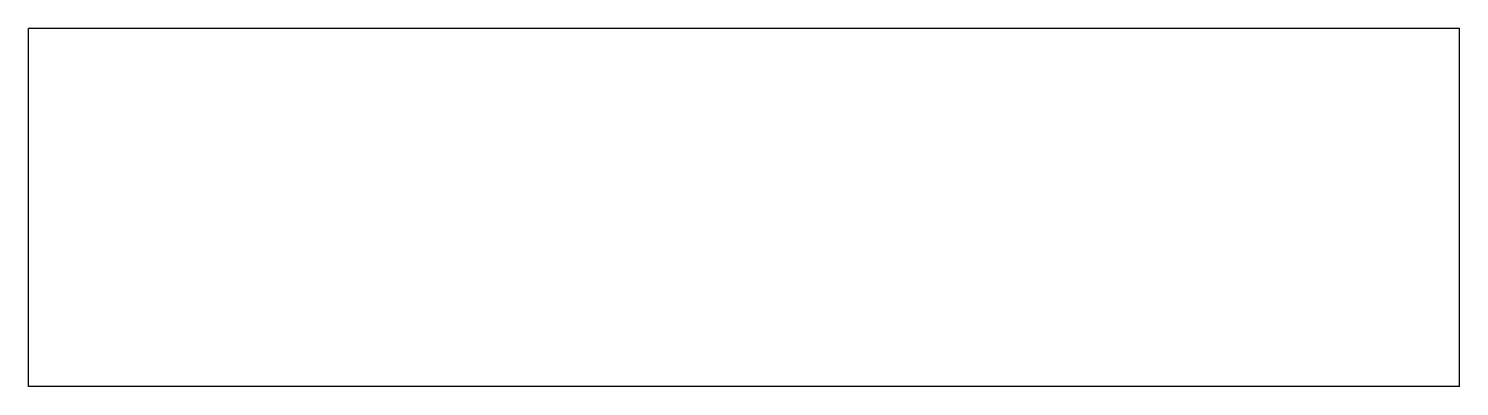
# Model space of a CAD drawing. Header units: millimetres. Extents: x -15.3 to -3.3, y -3 to 0.
import ezdxf

# ---------------------------------------------------------------- set-up
doc = ezdxf.new("R2010")
doc.units = ezdxf.units.MM

msp = doc.modelspace()

# ---------------------------------------------------------------- linework, layer by layer
at = {"color": 7, "linetype": 'Continuous', "lineweight": 25}
for p, q in [((-15.278, -3), (-15.278, 0)), ((-3.278, 0), (-15.278, 0)), ((-3.278, -3), (-3.278, 0)), ((-3.278, -3), (-15.278, -3))]:
    msp.add_line(p, q, dxfattribs=at)

doc.saveas('drawing.dxf')
